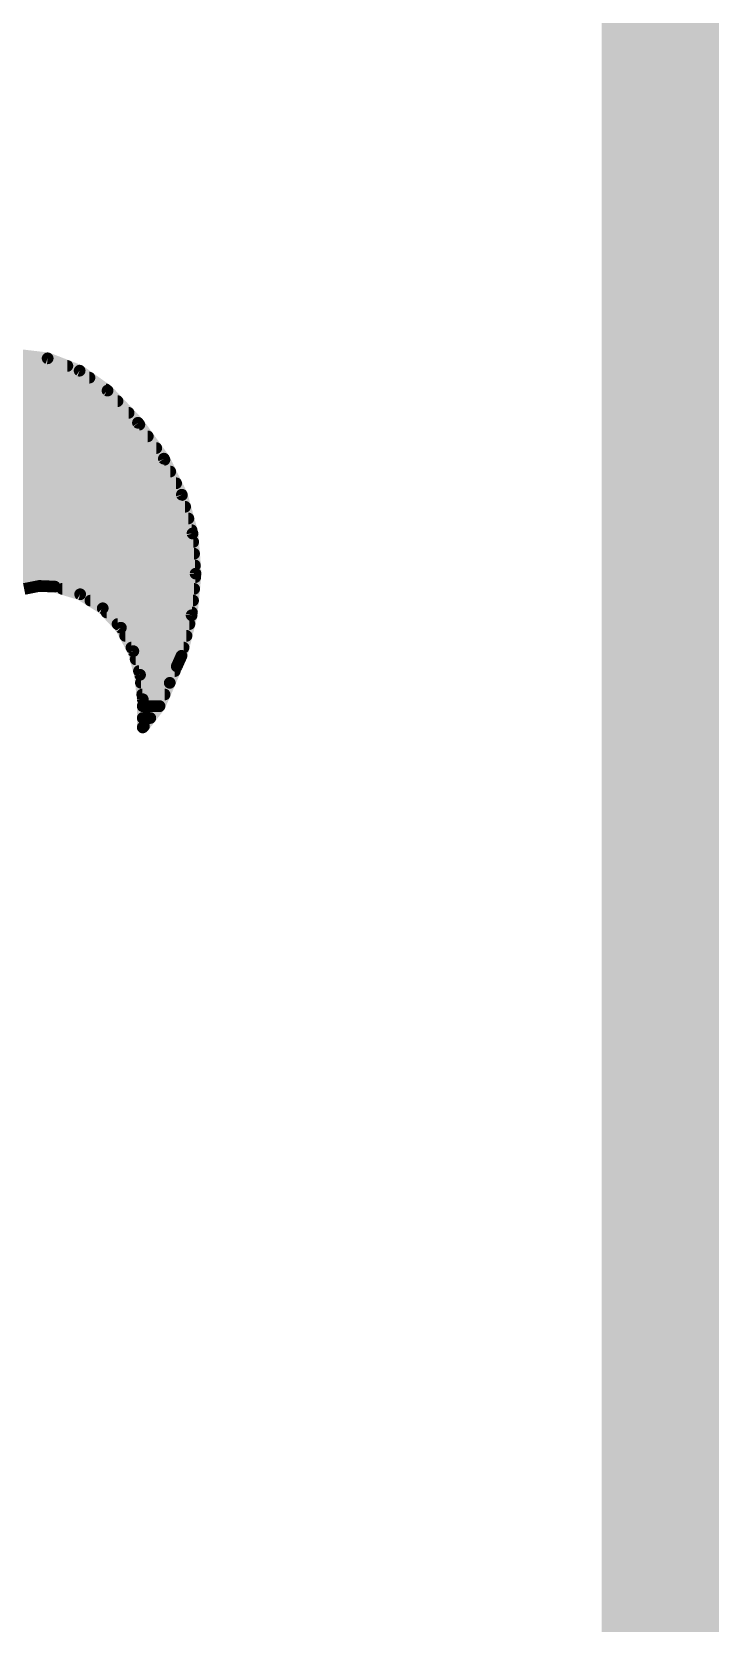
# Model space of a CAD drawing. Extents: x -32 to 75, y -18 to 32.
# Drawn here: x 18.96 to 20.447, y 12.824 to 16.268 of the extents above; entities that cross this region are included whole.
import ezdxf

# ---------------------------------------------------------------- set-up
doc = ezdxf.new("R2010")
doc.units = 0
for name, color, linetype in [('1', 12, 'CONTINUOUS'), ('16', 132, 'CONTINUOUS'), ('20', 53, 'CONTINUOUS'), ('21', 53, 'CONTINUOUS')]:
    doc.layers.add(name, color=color, linetype=linetype)

msp = doc.modelspace()

# ---------------------------------------------------------------- linework, layer by layer
at = {"layer": '1', "const_width": 0.254}
msp.add_lwpolyline([(20.32, 30.48), (20.32, 0)], dxfattribs=at)
at = {"layer": '16', "const_width": 0.254}
msp.add_lwpolyline([(20.32, 30.48), (20.32, 0)], dxfattribs=at)
at = {"layer": '20', "const_width": 0.254}
msp.add_lwpolyline([(20.32, 0), (20.32, 30.48)], dxfattribs=at)
at = {"layer": '21', "const_width": 0.0254}
for points in [[(18.9941, 15.5613), (18.9204, 15.5699)], [(19.0633, 15.5345), (18.9941, 15.5613)], [(18.8097, 15.5448), (19.0368, 15.5448)], [(19.1237, 15.4914), (19.0633, 15.5345)], [(18.7219, 15.494), (19.1201, 15.494)], [(18.7595, 15.5194), (19.0845, 15.5194)], [(19.1896, 15.4218), (19.1237, 15.4914)], [(18.6842, 15.4686), (19.1453, 15.4686)], [(18.6466, 15.4432), (19.1693, 15.4432)], [(19.2456, 15.3441), (19.1896, 15.4218)], [(18.5801, 15.3924), (19.2108, 15.3924)], [(18.6089, 15.4178), (19.1925, 15.4178)], [(18.5532, 15.367), (19.2291, 15.367)], [(18.4993, 15.3162), (19.2595, 15.3162)], [(18.5262, 15.3416), (19.2468, 15.3416)], [(19.2844, 15.2661), (19.2456, 15.3441)], [(18.4723, 15.2908), (19.2721, 15.2908)], [(18.4451, 15.2654), (19.2846, 15.2654)], [(19.3076, 15.1821), (19.2844, 15.2661)], [(18.3717, 15.2146), (19.2986, 15.2146)], [(18.4153, 15.24), (19.2916, 15.24)], [(17.2212, 15.1892), (19.3056, 15.1892)], [(19.3142, 15.0952), (19.3076, 15.1821)], [(17.2212, 15.1638), (19.309, 15.1638)], [(17.2221, 15.1384), (19.3109, 15.1384)], [(17.2244, 15.113), (19.3128, 15.113)], [(17.2267, 15.0876), (19.3135, 15.0876)], [(19.3056, 15.0052), (19.3142, 15.0952)], [(18.9433, 15.0621), (18.976, 15.0686)], [(18.976, 15.0686), (19.0094, 15.0672)], [(19.0094, 15.0672), (19.0644, 15.0506)], [(19.026, 15.0622), (19.3111, 15.0622)], [(19.0644, 15.0506), (19.1133, 15.0203)], [(19.0867, 15.0368), (19.3087, 15.0368)], [(19.1133, 15.0203), (19.1525, 14.9783)], [(19.1216, 15.0114), (19.3062, 15.0114)], [(19.2837, 14.9174), (19.3056, 15.0052)], [(19.1453, 14.986), (19.3009, 14.986)], [(19.1525, 14.9783), (19.1795, 14.9275)], [(19.1619, 14.9606), (19.2945, 14.9606)], [(19.1754, 14.9352), (19.2882, 14.9352)], [(19.1795, 14.9275), (19.194, 14.8763)], [(19.1845, 14.9098), (19.2803, 14.9098)], [(19.2735, 14.8945), (19.2837, 14.9174)], [(19.1917, 14.8844), (19.2692, 14.8844)], [(19.194, 14.8763), (19.1999, 14.8234)], [(19.2583, 14.8589), (19.2735, 14.8945)], [(19.1959, 14.859), (19.2583, 14.859)], [(19.1988, 14.8336), (19.2472, 14.8336)], [(19.2362, 14.8085), (19.2583, 14.8589)], [(19.1999, 14.8234), (19.1999, 14.7624)], [(19.1999, 14.8082), (19.236, 14.8082)], [(19.2024, 14.765), (19.2362, 14.8085)], [(19.1999, 14.7828), (19.2162, 14.7828)], [(19.1999, 14.7625), (19.2024, 14.765)], [(19.1999, 14.7624), (19.1999, 14.7625)]]:
    msp.add_lwpolyline(points, dxfattribs=at)
at = {"layer": '21', "const_width": 0.0127}
for points in [[(18.9964, 15.5672, 1), (18.9918, 15.5553)], [(18.9934, 15.555, 1), (18.9949, 15.5676)], [(19.0368, 15.5385, 1), (19.0368, 15.5511)], [(19.067, 15.5397, 1), (19.0596, 15.5294)], [(19.061, 15.5286, 1), (19.0656, 15.5405)], [(19.0845, 15.5131, 1), (19.0845, 15.5258)], [(19.1283, 15.4958, 1), (19.1191, 15.487)], [(19.12, 15.4862, 1), (19.1274, 15.4966)], [(19.1201, 15.4877, 1), (19.1201, 15.5004)], [(19.1453, 15.4623, 1), (19.1453, 15.4749)], [(19.1693, 15.4369, 1), (19.1693, 15.4496)], [(19.1947, 15.4255, 1), (19.1844, 15.4181)], [(19.1849, 15.4174, 1), (19.1942, 15.4262)], [(19.1925, 15.4115, 1), (19.1925, 15.4242)], [(19.2108, 15.3861, 1), (19.2108, 15.3987)], [(19.2291, 15.3607, 1), (19.2291, 15.3734)], [(19.2513, 15.3469, 1), (19.2399, 15.3413)], [(19.2404, 15.3404, 1), (19.2508, 15.3478)], [(19.2468, 15.3353, 1), (19.2468, 15.348)], [(19.2595, 15.3099, 1), (19.2595, 15.3225)], [(19.2721, 15.2845, 1), (19.2721, 15.2972)], [(19.2905, 15.2678, 1), (19.2783, 15.2644)], [(19.2787, 15.2633, 1), (19.2901, 15.2689)], [(19.2846, 15.2591, 1), (19.2846, 15.2718)], [(19.2916, 15.2337, 1), (19.2916, 15.2463)], [(19.2986, 15.2083, 1), (19.2986, 15.221)], [(19.3139, 15.1826, 1), (19.3012, 15.1816)], [(19.3015, 15.1804, 1), (19.3137, 15.1838)], [(19.3056, 15.1829, 1), (19.3056, 15.1956)], [(19.309, 15.1575, 1), (19.309, 15.1701)], [(19.3109, 15.1321, 1), (19.3109, 15.1448)], [(19.3128, 15.1067, 1), (19.3128, 15.1194)], [(19.3205, 15.0946, 1), (19.3079, 15.0958)], [(19.3079, 15.0947, 1), (19.3205, 15.0957)], [(19.3135, 15.0813, 1), (19.3135, 15.0939)], [(18.9763, 15.075, 1), (18.9758, 15.0623)], [(18.9773, 15.0624, 1), (18.9748, 15.0748)], [(19.0112, 15.0733, 1), (19.0076, 15.0611)], [(19.0091, 15.0609, 1), (19.0097, 15.0735)], [(19.026, 15.0686, 1), (19.026, 15.0559)], [(19.0678, 15.056, 1), (19.0611, 15.0452)], [(19.0626, 15.0445, 1), (19.0663, 15.0567)], [(19.3111, 15.0559, 1), (19.3111, 15.0686)], [(19.0867, 15.0432, 1), (19.0867, 15.0305)], [(19.1179, 15.0246, 1), (19.1086, 15.0159)], [(19.1099, 15.0149, 1), (19.1166, 15.0257)], [(19.1216, 15.0177, 1), (19.1216, 15.0051)], [(19.3118, 15.0036, 1), (19.2995, 15.0067)], [(19.3062, 15.0051, 1), (19.3062, 15.0177)], [(19.3087, 15.0305, 1), (19.3087, 15.0432)], [(19.1453, 14.9924, 1), (19.1453, 14.9797)], [(19.1581, 14.9812, 1), (19.1469, 14.9753)], [(19.1479, 14.9739, 1), (19.1572, 14.9826)], [(19.2993, 15.0058, 1), (19.312, 15.0045)], [(19.3009, 14.9797, 1), (19.3009, 14.9924)], [(19.1619, 14.967, 1), (19.1619, 14.9543)], [(19.2945, 14.9543, 1), (19.2945, 14.967)], [(19.1754, 14.9415, 1), (19.1754, 14.9289)], [(19.1856, 14.9292, 1), (19.1734, 14.9258)], [(19.1739, 14.9245, 1), (19.1851, 14.9305)], [(19.1845, 14.9162, 1), (19.1845, 14.9035)], [(19.2775, 14.9189, 1), (19.2899, 14.9159)], [(19.2895, 14.9148, 1), (19.2779, 14.92)], [(19.2803, 14.9035, 1), (19.2803, 14.9162)], [(19.2882, 14.9289, 1), (19.2882, 14.9415)], [(19.1917, 14.8908, 1), (19.1917, 14.8781)], [(19.2003, 14.877, 1), (19.1877, 14.8756)], [(19.1879, 14.8746, 1), (19.2001, 14.878)], [(19.2677, 14.8971, 1), (19.2793, 14.8919)], [(19.2793, 14.892, 1), (19.2677, 14.897)], [(19.2692, 14.8781, 1), (19.2692, 14.8908)], [(19.1959, 14.8653, 1), (19.1959, 14.8527)], [(19.1988, 14.8399, 1), (19.1988, 14.8273)], [(19.2472, 14.8273, 1), (19.2472, 14.8399)], [(19.2525, 14.8614, 1), (19.2641, 14.8564)], [(19.2641, 14.8564, 1), (19.2525, 14.8614)], [(19.2583, 14.8527, 1), (19.2583, 14.8653)], [(19.2063, 14.8234, 1), (19.1935, 14.8234)], [(19.1936, 14.8227, 1), (19.2062, 14.8241)], [(19.1999, 14.8146, 1), (19.1999, 14.8019)], [(19.2304, 14.811, 1), (19.242, 14.8059)], [(19.2412, 14.8046, 1), (19.2312, 14.8124)], [(19.236, 14.8019, 1), (19.236, 14.8146)], [(19.1999, 14.7891, 1), (19.1999, 14.7765)], [(19.2069, 14.7605, 1), (19.1979, 14.7695)], [(19.2162, 14.7765, 1), (19.2162, 14.7891)], [(19.2063, 14.7625, 1), (19.1935, 14.7625)], [(19.1935, 14.7624, 1), (19.2063, 14.7624)], [(19.1935, 14.7624, 1), (19.2063, 14.7624)], [(19.1954, 14.767, 1), (19.2044, 14.758)], [(19.1974, 14.7689, 1), (19.2074, 14.7611)]]:
    msp.add_lwpolyline(points, format="xyb", dxfattribs=at)

doc.saveas('drawing.dxf')
